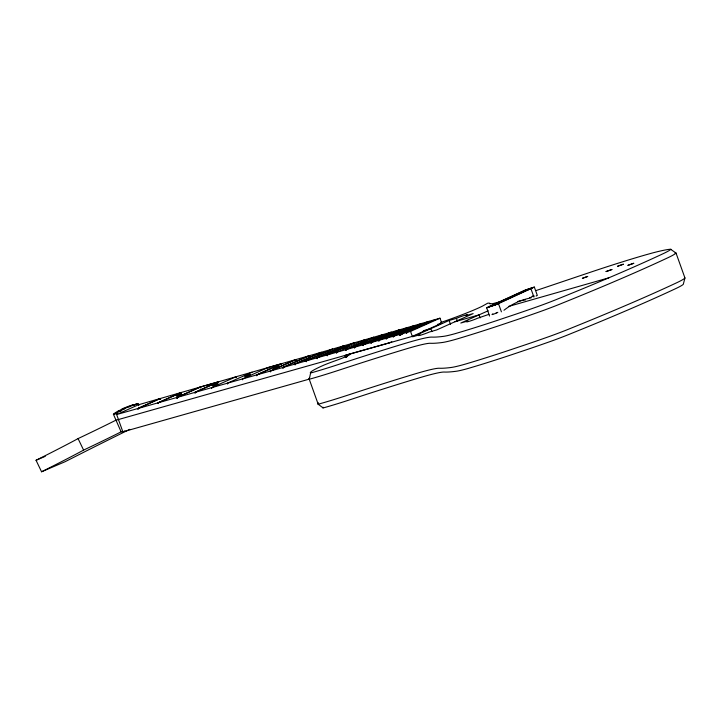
<?xml version="1.0" encoding="UTF-8"?>
<svg xmlns="http://www.w3.org/2000/svg" width="721" height="721" viewBox="0 0 721 721"><rect width="100%" height="100%" fill="white"/><g stroke="black" fill="none" stroke-linecap="round" stroke-linejoin="round"><path stroke-width="1.08" d="M347.486 356.625L347.576 354.696L349.946 354.182A16.096 1.154 -19.7 0 1 337.32 360.04L333.571 361.392A18.566 1.325 -19.7 0 0 323.828 365.15L320.908 366.457A53.886 3.848 -19.7 0 0 310.4 372.901L311.905 372.658A83.068 5.939 -19.7 0 0 339.888 364.015A279.496 19.981 -19.7 0 1 405.851 343.169A66.377 4.75 -19.7 0 1 430.888 337.113L431.798 337.095A321.458 22.982 -19.7 0 0 443.658 336.319A48.451 3.461 -19.7 0 0 455.618 333.517L463.63 331.137A138.387 9.896 -19.7 0 0 500.626 319.286L510.865 315.843A105.69 7.552 -19.7 0 0 533.91 307.93L536.974 306.849A39.619 2.83 -19.7 0 0 556.549 299.449L559.154 298.386A363.862 26.019 -19.7 0 0 607.172 278.522L616.013 274.746A363.429 25.983 -19.7 0 0 662.923 253.792A46.27 3.308 -19.7 0 0 670.764 249.385L676.01 253.017L684.95 277.973L683.283 284.335A46.27 3.308 -19.7 0 1 675.442 288.733A363.429 25.983 -19.7 0 1 628.523 309.697L619.681 313.473A363.862 26.019 -19.7 0 1 571.663 333.327L569.067 334.391A39.619 2.83 -19.7 0 1 549.483 341.799L546.419 342.872A105.69 7.552 -19.7 0 1 523.374 350.794L513.136 354.236A138.387 9.896 -19.7 0 1 476.139 366.079L468.136 368.458A48.451 3.461 -19.7 0 1 456.168 371.261A321.458 22.982 -19.7 0 1 444.307 372.045L443.406 372.054A66.377 4.75 -19.7 0 0 418.36 378.11A279.496 19.981 -19.7 0 0 352.398 398.956A83.068 5.939 -19.7 0 1 324.414 407.608L322.909 407.843A53.886 3.848 -19.7 0 1 323.062 407.212M126.427 407.707C128.834 405.112 134.629 405.067 138.081 403.67L138.811 405.698M114.486 414.224C112.954 412.304 121.723 412.61 113.404 414.251L121.11 431.843L122.876 431.861L309.183 379.147M310.616 373.027L309.255 379.255L318.186 404.22L323.125 407.969M489.55 316.05L486.648 307.696L524.663 290.275L534.333 287.066L537.28 295.295M534.333 287.066L496.282 304.613L486.612 307.831M134.295 404.814L138.081 403.67M114.693 414.196C116.099 409.474 126.617 410.763 117.676 411.466M122.209 409.78L121.561 409.411L118.136 411.168M130.474 406.284L130.627 405.698L137.197 403.877M113.404 414.251L114.233 413.683M114.54 413.457L117.397 412.646L120.533 410.682M217.751 384.284L216.904 384.681M278.712 366.899L277.864 367.304M394.324 334.147L394.811 333.904M422.731 324.856L423.578 324.459M122.246 409.168L125.148 408.483L121.002 410.357M489.478 306.596L488.793 306.966L494.588 305.109L532.179 287.85L526.357 289.788L489.478 306.596L495.3 304.659L494.588 305.109M526.357 289.788L525.663 290.157L531.467 288.301M536.1 296.034L536.839 295.673M122.182 409.041C125.121 406.644 131.573 406.599 133.484 404.878M125.039 408.23L128.599 406.617M322.575 353.362L321.926 353.65M124.859 430.96L122.876 431.861L116.261 413.43M159.855 398.632L138.477 404.769L116.658 414.539L137.477 408.645L159.855 398.632L160.134 399.434M137.477 408.645L138.234 409.312L137.945 408.519L160.323 398.497L180.638 392.666L180.926 393.459M137.945 408.519L157.728 402.922L180.638 392.666M157.728 402.922L158.485 403.58L158.196 402.787L181.106 392.53L200.077 387.078L200.357 387.88M200.077 387.078L176.681 397.55L158.196 402.787M176.969 398.353L176.681 397.55L177.42 398.226L177.132 397.424L200.546 386.943L218.4 381.824M177.132 397.424L194.526 392.503L218.382 381.824L218.67 382.626M194.544 392.503L195.274 393.17L194.985 392.377L218.86 381.688L235.704 376.849L235.974 377.66M252.008 372.171L236.155 376.723L211.379 387.736L194.985 392.377M211.406 387.727L211.686 388.529L211.866 387.601L227.295 383.239L252.485 372.036L267.41 367.746M242.301 378.994L267.906 367.602L281.92 363.582L256.442 374.983L242.788 378.849L242.607 379.778L242.328 378.976L227.773 383.094L227.602 384.023L227.313 383.221M256.91 374.857L282.398 363.447L295.628 359.644L295.916 360.446M256.469 374.974L256.757 375.776L256.928 374.848L269.798 371.207L295.628 359.644M269.834 371.198L270.582 371.865L270.294 371.063L296.106 359.509L308.579 355.931L308.858 356.724M270.294 371.063L282.416 367.638L308.579 355.931M282.452 367.62L283.2 368.296L282.911 367.494L309.048 355.795L320.818 352.416L321.106 353.209L322.765 352.731L317.781 354.489L321.07 353.155M282.884 367.503L294.384 364.249L320.818 352.416M294.384 364.249L295.132 364.916L294.844 364.114L321.296 352.281L332.426 349.081L332.714 349.874M294.835 364.123L305.695 361.041L332.426 349.081M305.695 361.041L306.443 361.717L306.155 360.915L332.895 348.946L343.421 345.927L343.71 346.72M306.155 360.915L316.411 358.013L343.421 345.927M316.411 358.013L317.159 358.679L316.88 357.877L343.89 345.783L353.867 342.926L354.155 343.719M316.88 357.877L326.595 355.129L353.867 342.926M326.595 355.129L327.343 355.795L327.055 355.002L354.344 342.79L363.799 340.069L364.087 340.871M327.055 355.002L336.274 352.389L364.267 339.933L373.244 337.356L373.523 338.158M336.274 352.389L336.563 353.191L336.734 352.263L345.485 349.784L373.244 337.356M345.485 349.784L346.224 350.451L345.945 349.658L373.712 337.221L382.238 334.778L382.527 335.571M345.945 349.658L354.254 347.306L382.716 334.643L390.836 332.309L391.115 333.111M354.254 347.306L354.543 348.099L354.714 347.171L362.627 344.935L390.836 332.309M362.627 344.935L363.375 345.602L363.087 344.8L391.305 332.174L399.037 329.948L399.326 330.75M363.087 344.8L370.63 342.673L399.037 329.948M370.63 342.673L371.378 343.34L371.09 342.538L399.515 329.812L406.896 327.695L407.185 328.497M371.09 342.538L378.291 340.501L407.374 327.559L414.44 325.531L414.728 326.334M378.291 340.501L379.03 341.168L378.75 340.375L385.636 338.419L414.44 325.531M385.636 338.419L386.384 339.095L386.095 338.293L414.908 325.396L421.677 323.45L421.956 324.252M386.095 338.293L392.684 336.428L421.677 323.45M392.684 336.428L393.432 337.095L393.143 336.301L422.145 323.314L428.635 321.458L428.923 322.251M393.143 336.301L399.47 334.508L428.635 321.458M399.47 334.508L400.218 335.175L399.93 334.382L429.103 321.323L435.331 319.529M399.758 335.31L402.778 333.958M399.93 334.382L406.004 332.66L435.808 319.394L439.981 318.195L441.766 323.188L412.322 336.374L115.585 420.343A46.036 1.009 -25.6 0 1 78.066 438.593A165.226 3.641 -25.6 0 1 36.05 460.277L41.566 471.777L65.034 461.737L75.074 456.654A203.133 4.47 -25.6 0 1 129.789 429.328M406.004 332.66L406.752 333.327L406.464 332.534L410.528 331.381L439.981 318.195M449.129 320.448L412.61 336.797L419.919 334.715A6.642 0.478 -19.7 0 0 420.487 335.22A6.642 0.478 -19.7 0 0 429.319 332.03L436.629 329.948L473.147 313.599L465.838 315.69A6.642 0.478 -19.7 0 0 465.27 315.176A6.642 0.478 -19.7 0 0 456.438 318.367L449.129 320.448L450.562 324.441M488.171 310.787L460.782 323.044L468.091 320.962A6.642 0.478 -19.7 0 0 468.659 321.467A6.642 0.478 -19.7 0 0 477.491 318.276L488.865 314.374M534.198 295.943L532.828 296.52M492.218 314.239L492.84 313.968M496.706 313.022L497.841 312.31M36.05 460.277L45.234 456.348M180.674 395.009L179.313 395.532M249.16 375.479L247.799 376.011M347.035 347.576L346.152 347.928M382.68 337.419L381.806 337.761M398.208 332.994L396.847 333.517M426.616 323.693L425.741 324.044M411.898 330.281L411.024 330.633M277.441 367.467L276.008 367.998M308.11 359.815L307.164 360.176M365.286 342.43L364.339 342.781M495.958 313.32L492.119 314.599M216.021 385.023L215.047 385.375M321.052 353.993L320.079 354.344M380.517 337.834L380.994 337.653M410.393 330.407C419.73 326.523 400.308 333.562 410.745 330.335M345.674 348.108L344.259 348.585M425.255 324.225L423.443 324.82M531.134 297.133L531.99 296.827M410.537 330.813L409.122 331.281M380.823 338.113L379.507 338.537M396.361 333.688L394.702 334.202M532.161 296.25L532.981 295.97M178.348 395.865L177.168 396.217M246.834 376.344L245.654 376.695M306.2 360.509L305.019 360.861M529.584 297.629L530.314 297.403M496.102 312.779L496.841 312.553M319.151 354.651L317.988 354.939M275.089 368.305L273.926 368.593M362.924 343.259L361.762 343.556M523.915 290.896L529.025 289.409M529.277 289.301L530.962 288.806L533.91 297.034M491.92 305.479L498.472 303.613L501.419 311.842M218.382 381.824L200.546 386.943L200.835 387.745M437.44 324.432L441.766 323.188M281.92 363.582L267.906 367.602L268.167 368.413M423.344 330.768L430.87 328.623L431.942 331.615M454.942 321.755L479.041 314.87L480.114 317.862M508.503 306.461L608.785 277.837M134.178 404.95L137.089 404.102M121.552 409.339L124.409 408.519M115.693 413.385C117.658 411.43 117.992 414.278 117.081 412.899M213.722 385.798L212.956 385.969M347.576 354.696L346.026 355.083L346.531 357.237L346.026 355.083L387.925 343.223A54.688 3.911 -19.7 0 0 389.646 342.547M670.918 249.223L670.106 249.268A89.467 6.399 -19.7 0 0 652.694 252.909L645.403 254.937A145.462 10.4 -19.7 0 0 586.452 273.583L547.428 286.742A152.275 10.887 -19.7 0 1 535.973 290.563M129.185 406.383L129.113 407.122L128.608 406.608M78.066 438.593L83.591 450.093A165.226 3.641 -25.6 0 1 41.566 471.777M344.827 355.489L345.566 357.544M456.438 318.367L457.511 321.359M429.103 321.323L429.392 322.116M410.528 331.381L412.322 336.374M407.374 327.559L407.653 328.361M399.515 329.812L399.795 330.615M391.305 332.174L391.593 332.976M373.712 337.221L374.001 338.023M364.267 339.933L364.556 340.736M343.89 345.783L344.178 346.585M321.296 352.281L321.575 353.074M309.048 355.795L309.336 356.589M296.106 359.509L296.385 360.311M236.155 376.723L236.443 377.525M181.106 392.53L181.395 393.324M160.323 398.497L160.612 399.299M121.11 431.843A46.036 1.009 -25.6 0 1 83.591 450.093M391.809 341.808A53.534 3.911 -19.8 0 1 388.394 343.16M503.312 300.846A70.207 5.02 -19.7 0 1 492.641 303.649L489.721 303.802A42.936 3.073 -19.7 0 0 487.684 303.199L482.241 306.236A41.421 2.965 -19.7 0 1 440.567 322.539M318.502 402.877A57.356 4.101 -19.7 0 0 318.186 404.22A86.466 6.183 -19.7 0 0 349.541 394.603A276.062 19.737 -19.7 0 1 414.701 374.001A62.934 4.497 -19.7 0 1 439.332 368.242A324.783 23.225 -19.7 0 0 451.319 367.449A51.885 3.713 -19.7 0 0 465.721 363.997A141.857 10.139 -19.7 0 0 518.615 347.062A109.06 7.796 -19.7 0 0 544.481 338.203A43.08 3.082 -19.7 0 0 571.627 327.938A366.917 26.235 -19.7 0 0 620.015 307.921L628.937 304.109A366.917 26.235 -19.7 0 0 676.307 282.947A49.731 3.56 -19.7 0 0 684.95 277.973M675.027 253.071A92.928 6.642 -19.7 0 1 676.01 253.017A49.731 3.56 -19.7 0 1 667.376 257.983A366.917 26.235 -19.7 0 1 620.006 279.153L611.084 282.965A366.917 26.235 -19.7 0 1 562.695 302.973A43.08 3.082 -19.7 0 1 535.541 313.238A109.06 7.796 -19.7 0 1 509.684 322.107A141.857 10.139 -19.7 0 1 456.79 339.032A51.885 3.713 -19.7 0 1 442.379 342.493A324.783 23.225 -19.7 0 1 430.392 343.277A62.934 4.497 -19.7 0 0 405.761 349.045A276.062 19.737 -19.7 0 0 340.6 369.639A86.466 6.183 -19.7 0 1 309.255 379.255A57.356 4.101 -19.7 0 1 309.561 377.921M517.759 301.45A143.091 92.504 73.8 0 1 522.608 300.36M523.59 300.197A143.091 92.504 73.8 0 1 525.564 299.9M503.97 310.255A143.091 92.504 73.8 0 1 531.098 297.89M176.528 395.847L181.512 394.09L176.528 395.847M212.758 385.519L217.733 383.761L212.758 385.519M245.014 376.317L249.998 374.56L245.014 376.317M273.719 368.143L278.694 366.376L273.719 368.143M304.379 360.482L309.363 358.725L304.379 360.482M342.89 348.423L347.864 346.657L342.89 348.423M361.554 343.097L366.538 341.339L361.554 343.097M378.534 338.257L383.509 336.5L378.534 338.257M394.072 333.832L399.046 332.066L394.072 333.832M422.47 324.531L427.454 322.774L422.47 324.531M582.397 278.306L587.768 276.422L582.406 278.297M606.082 271.556L611.886 269.528L606.082 271.556M617.654 266.22L623.458 264.183L617.663 266.211M627.964 265.319L633.723 263.3L627.964 265.319"/></g></svg>
